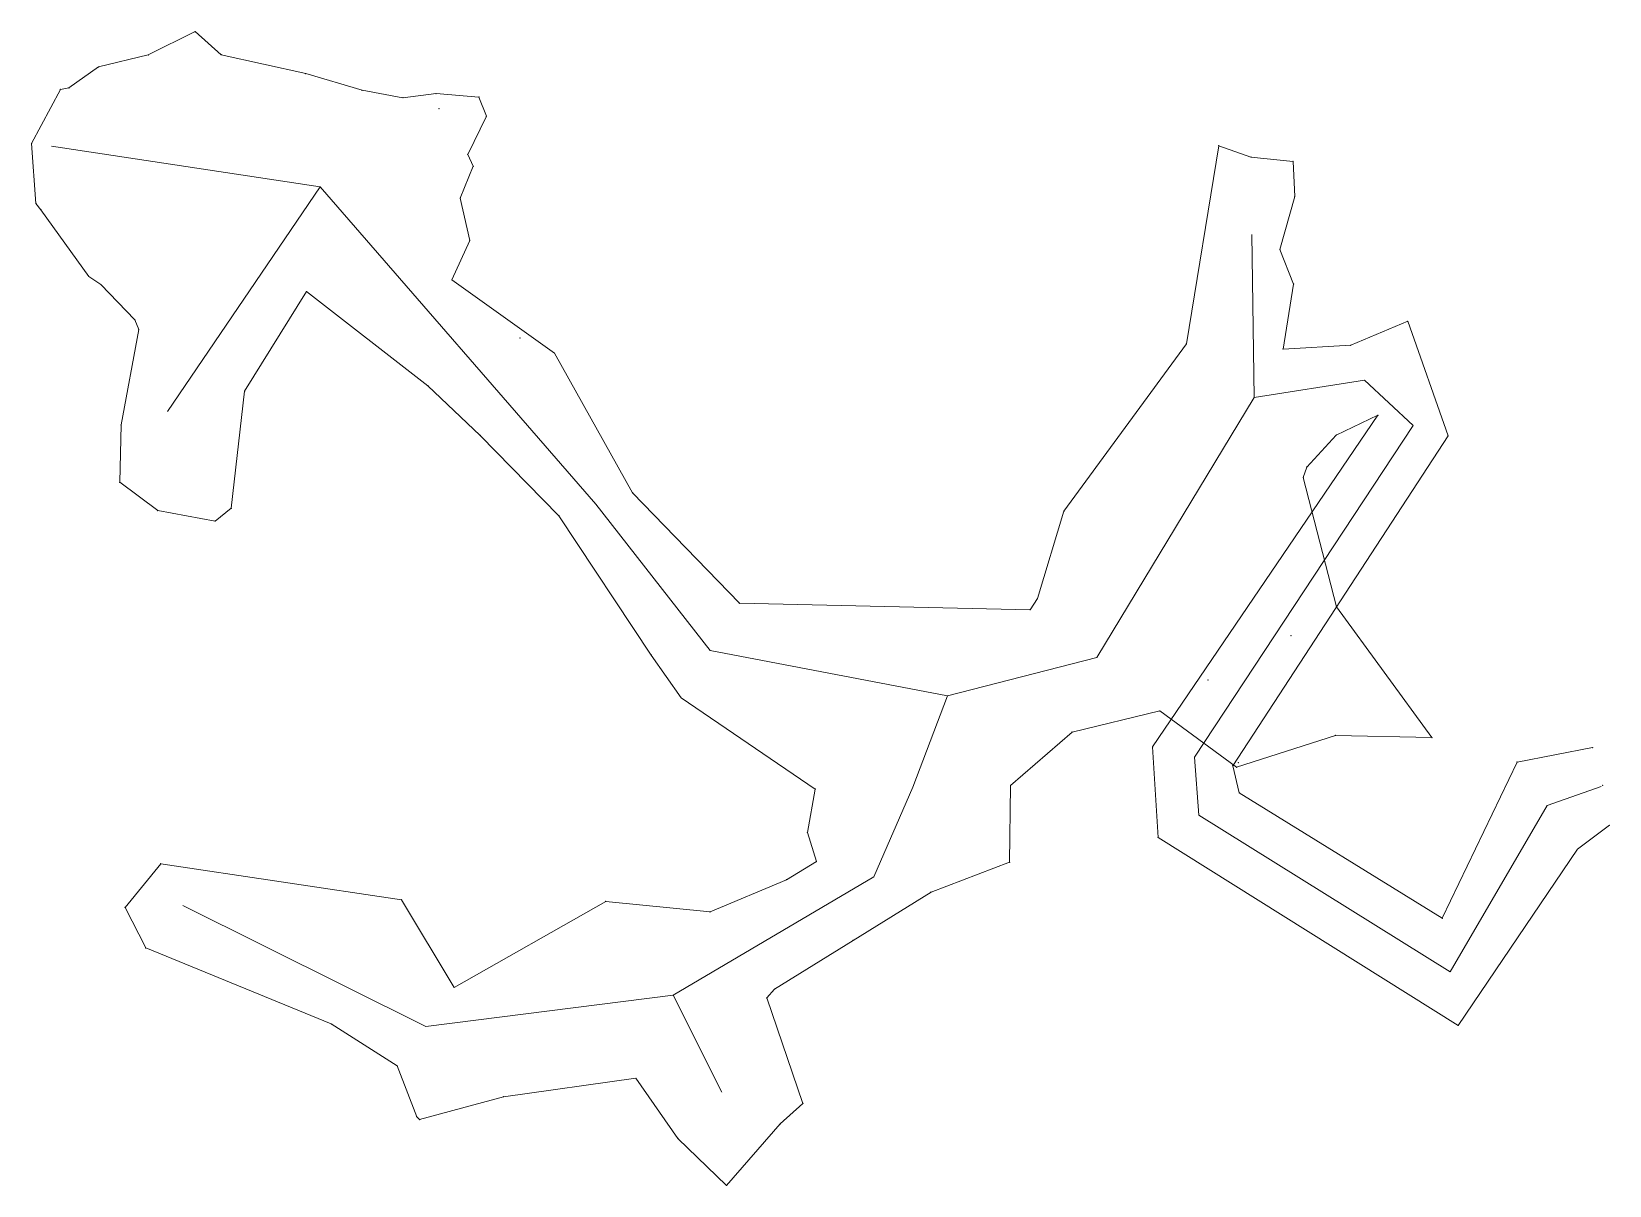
# Model space of a CAD drawing. Header units: millimetres. Extents: x 518939.1 to 518968.1, y 4397763.1 to 4397784.4.
import ezdxf

# ---------------------------------------------------------------- set-up
doc = ezdxf.new("R2010")
doc.units = ezdxf.units.MM
for name, color, linetype, lineweight in [('463_PN2017_5', 232, 'Continuous', 0), ('FERE', 96, 'Continuous', 0), ('GEOFENCE', 1, 'Continuous', 0), ('INIT_COORD', 5, 'Continuous', 0)]:
    doc.layers.add(name, color=color, linetype=linetype, lineweight=lineweight)

msp = doc.modelspace()

# ---------------------------------------------------------------- linework, layer by layer
at = {"layer": '463_PN2017_5', "lineweight": 0}
for p, q in [((518941.24, 4397783.923, 493.05), (518942.101, 4397784.354, 493.05)), ((518942.101, 4397784.354, 493.05), (518942.583, 4397783.929, 493.05)), ((518940.323, 4397783.705, 493.05), (518941.24, 4397783.923, 493.05)), ((518942.583, 4397783.929, 493.05), (518944.139, 4397783.581, 493.05)), ((518939.777, 4397783.317, 493.05), (518940.323, 4397783.705, 493.05)), ((518944.139, 4397783.581, 493.05), (518945.176, 4397783.273, 493.05)), ((518939.09, 4397782.297, 493.05), (518939.62, 4397783.29, 493.05)), ((518939.62, 4397783.29, 493.05), (518939.777, 4397783.317, 493.05)), ((518945.176, 4397783.273, 493.05), (518945.928, 4397783.136, 493.05)), ((518945.928, 4397783.136, 493.05), (518946.539, 4397783.214, 493.05)), ((518946.539, 4397783.214, 493.05), (518947.327, 4397783.148, 493.05)), ((518947.327, 4397783.148, 493.05), (518947.464, 4397782.795, 493.05)), ((518947.464, 4397782.795, 493.05), (518947.121, 4397782.094, 493.05)), ((518939.17, 4397781.192, 493.05), (518939.09, 4397782.297, 493.05)), ((518947.121, 4397782.094, 493.05), (518947.224, 4397781.876, 493.05)), ((518960.356, 4397778.609, 491), (518960.949, 4397782.253, 491)), ((518960.949, 4397782.253, 491), (518961.541, 4397782.043, 491)), ((518947.224, 4397781.876, 493.05), (518946.983, 4397781.289, 493.05)), ((518961.541, 4397782.043, 491), (518962.32, 4397781.963, 491)), ((518962.32, 4397781.963, 491), (518962.349, 4397781.317, 491)), ((518939.261, 4397781.075, 493.05), (518939.17, 4397781.192, 493.05)), ((518946.983, 4397781.289, 493.05), (518947.158, 4397780.507, 493.05)), ((518962.349, 4397781.317, 491), (518962.075, 4397780.346, 491)), ((518940.142, 4397779.847, 493.05), (518939.261, 4397781.075, 493.05)), ((518947.158, 4397780.507, 493.05), (518946.831, 4397779.782, 493.05)), ((518962.075, 4397780.346, 491), (518962.328, 4397779.707, 491)), ((518940.367, 4397779.697, 493.05), (518940.142, 4397779.847, 493.05)), ((518946.831, 4397779.782, 493.05), (518948.716, 4397778.438, 493.05)), ((518940.992, 4397779.048, 493.05), (518940.367, 4397779.697, 493.05)), ((518944.15, 4397779.569, 493.05), (518943.013, 4397777.733, 493.05)), ((518946.387, 4397777.834, 493.05), (518944.15, 4397779.569, 493.05)), ((518962.328, 4397779.707, 491), (518962.134, 4397778.51, 491)), ((518940.738, 4397777.115, 493.05), (518941.063, 4397778.869, 493.05)), ((518941.063, 4397778.869, 493.05), (518940.992, 4397779.048, 493.05)), ((518963.38, 4397778.581, 491), (518964.43, 4397779.021, 491)), ((518958.098, 4397775.524, 491), (518960.356, 4397778.609, 491)), ((518962.134, 4397778.51, 491), (518963.38, 4397778.581, 491)), ((518948.716, 4397778.438, 493.05), (518950.156, 4397775.866, 493.05)), ((518943.013, 4397777.733, 493.05), (518942.766, 4397775.58, 493.05)), ((518947.352, 4397776.921, 493.05), (518946.387, 4397777.834, 493.05)), ((518940.713, 4397776.059, 493.05), (518940.738, 4397777.115, 493.05)), ((518963.882, 4397777.292, 491), (518963.115, 4397776.926, 491)), ((518948.801, 4397775.444, 493.05), (518947.352, 4397776.921, 493.05)), ((518963.115, 4397776.926, 491), (518962.571, 4397776.339, 491)), ((518962.571, 4397776.339, 491), (518962.506, 4397776.145, 491)), ((518941.415, 4397775.539, 493.05), (518940.713, 4397776.059, 493.05)), ((518962.506, 4397776.145, 491), (518963.118, 4397773.766, 491)), ((518950.156, 4397775.866, 493.05), (518952.123, 4397773.831, 493.05)), ((518942.47, 4397775.343, 493.05), (518941.415, 4397775.539, 493.05)), ((518942.766, 4397775.58, 493.05), (518942.47, 4397775.343, 493.05)), ((518950.501, 4397772.877, 493.05), (518948.801, 4397775.444, 493.05)), ((518957.611, 4397773.919, 491), (518958.098, 4397775.524, 491)), ((518957.477, 4397773.711, 491), (518957.611, 4397773.919, 491)), ((518952.123, 4397773.831, 493.05), (518957.477, 4397773.711, 491)), ((518963.118, 4397773.766, 491), (518964.875, 4397771.359, 491)), ((518951.054, 4397772.09, 493.05), (518950.501, 4397772.877, 493.05)), ((518953.521, 4397770.412, 491), (518951.054, 4397772.09, 493.05)), ((518959.864, 4397771.85, 491), (518958.25, 4397771.462, 491)), ((518961.28, 4397770.814, 491), (518959.864, 4397771.85, 491)), ((518958.25, 4397771.462, 491), (518957.116, 4397770.478, 491)), ((518963.098, 4397771.401, 491), (518961.28, 4397770.814, 491)), ((518964.875, 4397771.359, 491), (518963.098, 4397771.401, 491)), ((518957.116, 4397770.478, 491), (518957.1, 4397769.066, 491)), ((518953.376, 4397769.613, 491), (518953.521, 4397770.412, 491)), ((518953.543, 4397769.078, 491), (518953.376, 4397769.613, 491)), ((518940.813, 4397768.233, 487.7), (518941.469, 4397769.036, 487.7)), ((518941.469, 4397769.036, 487.7), (518945.901, 4397768.375, 487.7)), ((518952.989, 4397768.742, 489.314), (518953.543, 4397769.078, 491)), ((518957.1, 4397769.066, 491), (518955.652, 4397768.516, 491)), ((518951.585, 4397768.151, 487.7), (518952.989, 4397768.742, 489.314)), ((518955.652, 4397768.516, 491), (518954.216, 4397767.625, 489.029)), ((518941.194, 4397767.488, 487.7), (518940.813, 4397768.233, 487.7)), ((518945.901, 4397768.375, 487.7), (518946.871, 4397766.761, 487.7)), ((518946.871, 4397766.761, 487.7), (518949.664, 4397768.343, 487.7)), ((518949.664, 4397768.343, 487.7), (518951.585, 4397768.151, 487.7)), ((518954.216, 4397767.625, 489.029), (518952.77, 4397766.732, 487.7)), ((518944.608, 4397766.09, 487.7), (518941.194, 4397767.488, 487.7)), ((518952.77, 4397766.732, 487.7), (518952.626, 4397766.569, 487.7)), ((518952.626, 4397766.569, 487.7), (518953.292, 4397764.627, 487.7)), ((518945.824, 4397765.317, 487.7), (518944.608, 4397766.09, 487.7)), ((518946.182, 4397764.382, 487.7), (518945.824, 4397765.317, 487.7)), ((518950.217, 4397765.09, 487.7), (518947.781, 4397764.75, 487.7)), ((518950.991, 4397763.983, 487.7), (518950.217, 4397765.09, 487.7)), ((518947.781, 4397764.75, 487.7), (518946.236, 4397764.33, 487.7)), ((518953.292, 4397764.627, 487.7), (518952.875, 4397764.249, 487.7)), ((518946.236, 4397764.33, 487.7), (518946.182, 4397764.382, 487.7)), ((518952.875, 4397764.249, 487.7), (518951.884, 4397763.117, 487.7)), ((518951.884, 4397763.117, 487.7), (518950.991, 4397763.983, 487.7))]:
    msp.add_line(p, q, dxfattribs=at)
for p in [(518942.101, 4397784.354, 493.05), (518941.24, 4397783.923, 493.05), (518942.583, 4397783.929, 493.05), (518940.323, 4397783.705, 493.05), (518944.139, 4397783.581, 493.05), (518939.62, 4397783.29, 493.05), (518939.777, 4397783.317, 493.05), (518945.176, 4397783.273, 493.05), (518946.539, 4397783.214, 493.05), (518945.928, 4397783.136, 493.05), (518946.59, 4397782.936, 493.05), (518947.327, 4397783.148, 493.05), (518947.464, 4397782.795, 493.05), (518939.09, 4397782.297, 493.05), (518947.121, 4397782.094, 493.05), (518960.949, 4397782.253, 491), (518947.224, 4397781.876, 493.05), (518961.541, 4397782.043, 491), (518962.32, 4397781.963, 491), (518939.17, 4397781.192, 493.05), (518946.983, 4397781.289, 493.05), (518962.349, 4397781.317, 491), (518939.261, 4397781.075, 493.05), (518947.158, 4397780.507, 493.05), (518962.075, 4397780.346, 491), (518940.142, 4397779.847, 493.05), (518946.831, 4397779.782, 493.05), (518940.367, 4397779.697, 493.05), (518944.15, 4397779.569, 493.05), (518962.328, 4397779.707, 491), (518940.992, 4397779.048, 493.05), (518941.063, 4397778.869, 493.05), (518964.43, 4397779.021, 491), (518948.085, 4397778.713, 493.05), (518960.356, 4397778.609, 491), (518963.38, 4397778.581, 491), (518948.716, 4397778.438, 493.05), (518962.134, 4397778.51, 491), (518943.013, 4397777.733, 493.05), (518946.387, 4397777.834, 493.05), (518940.738, 4397777.115, 493.05), (518963.882, 4397777.292, 491), (518947.352, 4397776.921, 493.05), (518963.115, 4397776.926, 491), (518962.571, 4397776.339, 491), (518940.713, 4397776.059, 493.05), (518962.506, 4397776.145, 491), (518950.156, 4397775.866, 493.05), (518941.415, 4397775.539, 493.05), (518942.766, 4397775.58, 493.05), (518948.801, 4397775.444, 493.05), (518958.098, 4397775.524, 491), (518942.47, 4397775.343, 493.05), (518957.611, 4397773.919, 491), (518952.123, 4397773.831, 493.05), (518957.477, 4397773.711, 491), (518963.118, 4397773.766, 491), (518962.283, 4397773.238, 491), (518950.501, 4397772.877, 493.05), (518960.753, 4397772.42, 491), (518951.054, 4397772.09, 493.05), (518959.864, 4397771.85, 491), (518958.25, 4397771.462, 491), (518963.098, 4397771.401, 491), (518964.875, 4397771.359, 491), (518961.28, 4397770.814, 491), (518961.309, 4397770.899, 491), (518957.116, 4397770.478, 491), (518953.521, 4397770.412, 491), (518953.376, 4397769.613, 491), (518941.469, 4397769.036, 487.7), (518953.543, 4397769.078, 491), (518957.1, 4397769.066, 491), (518952.989, 4397768.742, 489.314), (518955.652, 4397768.516, 491), (518940.813, 4397768.233, 487.7), (518945.901, 4397768.375, 487.7), (518949.664, 4397768.343, 487.7), (518951.585, 4397768.151, 487.7), (518954.216, 4397767.625, 489.029), (518941.194, 4397767.488, 487.7), (518946.871, 4397766.761, 487.7), (518952.77, 4397766.732, 487.7), (518952.626, 4397766.569, 487.7), (518944.608, 4397766.09, 487.7), (518945.824, 4397765.317, 487.7), (518950.217, 4397765.09, 487.7), (518947.781, 4397764.75, 487.7), (518953.292, 4397764.627, 487.7), (518946.182, 4397764.382, 487.7), (518946.236, 4397764.33, 487.7), (518952.875, 4397764.249, 487.7), (518950.991, 4397763.983, 487.7), (518951.884, 4397763.117, 487.7)]:
    msp.add_point(p, dxfattribs=at)
at = {"layer": 'FERE', "lineweight": 0}
for p, q in [((518965.173, 4397776.914, 491), (518964.43, 4397779.021, 491)), ((518963.882, 4397777.292, 491), (518959.732, 4397771.189, 500)), ((518961.208, 4397770.842, 500), (518965.173, 4397776.914, 491)), ((518959.732, 4397771.189, 500), (518959.834, 4397769.523, 501)), ((518967.834, 4397771.176, 507), (518966.442, 4397770.909, 505)), ((518961.328, 4397770.345, 501), (518961.208, 4397770.842, 500)), ((518966.442, 4397770.909, 505), (518965.064, 4397768.034, 504)), ((518965.064, 4397768.034, 504), (518961.328, 4397770.345, 501)), ((518967.557, 4397769.308, 505), (518968.144, 4397769.746, 507)), ((518959.834, 4397769.523, 501), (518965.359, 4397766.061, 504)), ((518965.359, 4397766.061, 504), (518967.557, 4397769.308, 505))]:
    msp.add_line(p, q, dxfattribs=at)
for p in [(518965.173, 4397776.914, 491), (518959.732, 4397771.189, 500), (518967.834, 4397771.176, 507), (518961.208, 4397770.842, 500), (518966.442, 4397770.909, 505), (518961.328, 4397770.345, 501), (518968.144, 4397769.746, 507), (518959.834, 4397769.523, 501), (518967.557, 4397769.308, 505), (518965.064, 4397768.034, 504), (518965.359, 4397766.061, 504)]:
    msp.add_point(p, dxfattribs=at)
at = {"layer": 'GEOFENCE'}
for p, q in [((518944.404, 4397781.498, 493.05), (518939.46, 4397782.242, 493.05)), ((518944.404, 4397781.498, 493.05), (518941.596, 4397777.361, 493.05)), ((518949.478, 4397775.655, 493.05), (518944.404, 4397781.498, 493.05)), ((518961.6, 4397777.621, 491), (518961.56, 4397780.62, 491)), ((518963.631, 4397777.936, 491), (518961.6, 4397777.621, 491)), ((518964.527, 4397777.103, 491), (518963.631, 4397777.936, 491)), ((518961.6, 4397777.621, 491), (518958.704, 4397772.832, 491)), ((518960.506, 4397771.002, 495.5), (518964.527, 4397777.103, 491)), ((518951.588, 4397772.96, 493.05), (518949.478, 4397775.655, 493.05)), ((518955.958, 4397772.125, 491.512), (518951.588, 4397772.96, 493.05)), ((518958.704, 4397772.832, 491), (518955.958, 4397772.125, 491.512)), ((518955.958, 4397772.125, 491.512), (518955.318, 4397770.445, 491)), ((518960.581, 4397769.934, 501), (518960.506, 4397771.002, 495.5)), ((518955.318, 4397770.445, 491), (518954.597, 4397768.797, 491)), ((518967.989, 4397770.461, 507), (518967, 4397770.109, 505)), ((518965.211, 4397767.048, 504), (518960.581, 4397769.934, 501)), ((518967, 4397770.109, 505), (518965.211, 4397767.048, 504)), ((518954.597, 4397768.797, 491), (518950.901, 4397766.62, 487.7)), ((518946.348, 4397766.039, 487.7), (518941.873, 4397768.27, 487.7)), ((518950.901, 4397766.62, 487.7), (518946.348, 4397766.039, 487.7)), ((518950.901, 4397766.62, 487.7), (518951.8, 4397764.834, 487.7))]:
    msp.add_line(p, q, dxfattribs=at)
at = {"layer": 'INIT_COORD'}
msp.add_point((518968.018, 4397770.483, 507.098), dxfattribs=at)

doc.saveas('drawing.dxf')
